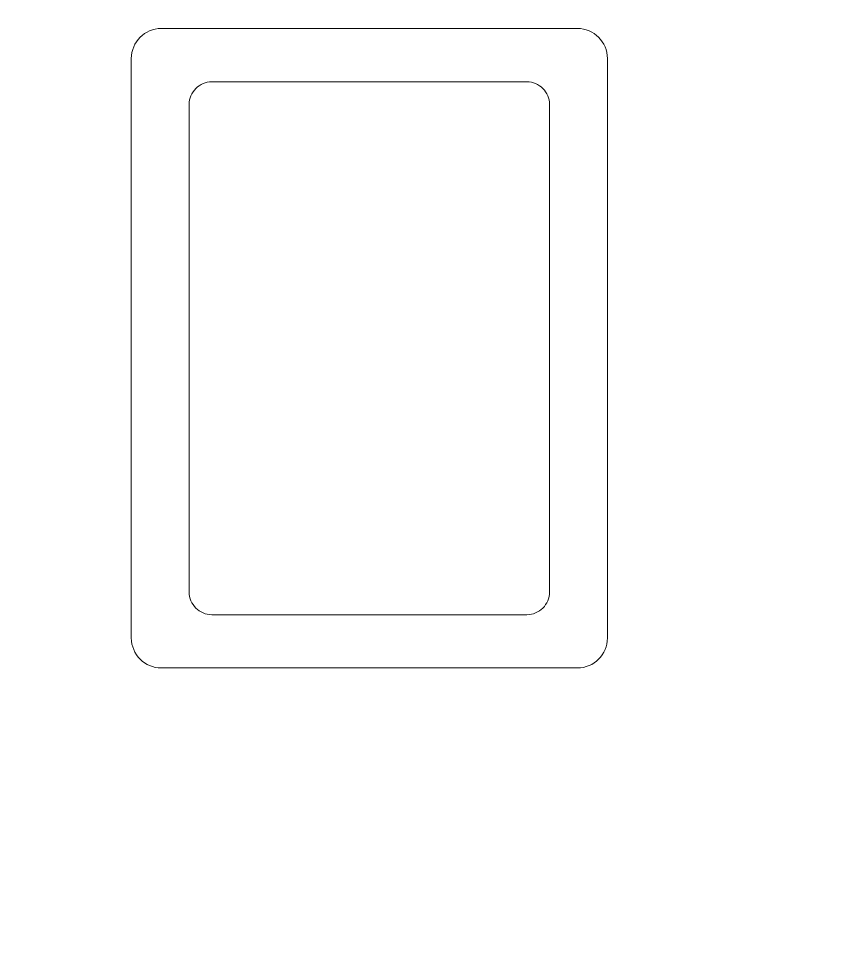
# Model space of a CAD drawing. Header units: millimetres. Extents: x -580 to 580, y -723 to 723.
# Drawn here: x -316.7 to -225.6, y -82.9 to 19.7 of the extents above; entities that cross this region are included whole.
import ezdxf

# ---------------------------------------------------------------- set-up
doc = ezdxf.new("R2010")
doc.units = ezdxf.units.MM
doc.header["$MEASUREMENT"] = 0
doc.layers.add('Camada 1', color=7, linetype='Continuous')

msp = doc.modelspace()

# ---------------------------------------------------------------- linework, layer by layer
at = {"layer": 'Camada 1', "color": 250, "lineweight": 9}
for points, knots in [([(-391.7318, 108.5429), (-391.7318, 108.5429), (-130.7705, 108.5429), (-130.7705, 108.5429), (-130.7705, 108.5429), (-130.7705, 108.5429), (-130.7705, -65.8385), (-130.7705, -65.8385), (-130.7705, -65.8385), (-130.7705, -65.8385), (-161.5013, -65.8385), (-161.5013, -65.8385), (-161.5013, -65.8385), (-161.5013, -65.8385), (-161.5013, 75.3731), (-161.5013, 75.3731), (-161.5013, 75.3731), (-161.5013, 75.3731), (-322.468, 75.3731), (-322.468, 75.3731), (-322.468, 75.3731), (-322.468, 75.3731), (-322.468, -64.8635), (-322.468, -64.8635), (-322.468, -64.8635), (-322.468, -64.8635), (-342.2232, -64.8635), (-342.2232, -64.8635), (-342.2232, -64.8635), (-342.2232, -64.8635), (-342.2232, -82.9101), (-342.2232, -82.9101), (-342.2232, -82.9101), (-342.2232, -82.9101), (-391.7318, -82.9101), (-391.7318, -82.9101), (-391.7318, -82.9101), (-391.7318, -82.9101), (-391.7318, 108.5429), (-391.7318, 108.5429), (-391.7318, 108.5429), (-391.7318, 108.5429), (-391.7318, 108.5429), (-391.7318, 108.5429)], [0, 0, 0, 0, 0.08333333, 0.08333333, 0.08333333, 0.08333333, 0.16666667, 0.16666667, 0.16666667, 0.16666667, 0.25, 0.25, 0.25, 0.25, 0.33333333, 0.33333333, 0.33333333, 0.33333333, 0.41666667, 0.41666667, 0.41666667, 0.41666667, 0.5, 0.5, 0.5, 0.5, 0.58333333, 0.58333333, 0.58333333, 0.58333333, 0.66666667, 0.66666667, 0.66666667, 0.66666667, 0.75, 0.75, 0.75, 0.75, 0.83333333, 0.83333333, 0.83333333, 0.83333333, 1, 1, 1, 1]), ([(-300.8693, 18.6157), (-300.8693, 18.6157), (-254.8262, 18.6157), (-254.8262, 18.6157), (-254.8262, 18.6157), (-254.8262, 18.6157), (-254.488, 18.5986), (-254.488, 18.5986), (-254.488, 18.5986), (-254.488, 18.5986), (-254.1595, 18.548), (-254.1595, 18.548), (-254.1595, 18.548), (-254.1595, 18.548), (-253.8422, 18.4659), (-253.8422, 18.4659), (-253.8422, 18.4659), (-253.8422, 18.4659), (-253.5377, 18.3539), (-253.5377, 18.3539), (-253.5377, 18.3539), (-253.5377, 18.3539), (-253.2477, 18.2137), (-253.2477, 18.2137), (-253.2477, 18.2137), (-253.2477, 18.2137), (-252.9741, 18.0471), (-252.9741, 18.0471), (-252.9741, 18.0471), (-252.9741, 18.0471), (-252.7184, 17.8555), (-252.7184, 17.8555), (-252.7184, 17.8555), (-252.7184, 17.8555), (-252.4825, 17.6409), (-252.4825, 17.6409), (-252.4825, 17.6409), (-252.4825, 17.6409), (-252.2679, 17.405), (-252.2679, 17.405), (-252.2679, 17.405), (-252.2679, 17.405), (-252.0765, 17.1493), (-252.0765, 17.1493), (-252.0765, 17.1493), (-252.0765, 17.1493), (-251.9097, 16.8757), (-251.9097, 16.8757), (-251.9097, 16.8757), (-251.9097, 16.8757), (-251.7694, 16.5858), (-251.7694, 16.5858), (-251.7694, 16.5858), (-251.7694, 16.5858), (-251.6575, 16.2813), (-251.6575, 16.2813), (-251.6575, 16.2813), (-251.6575, 16.2813), (-251.5753, 15.9639), (-251.5753, 15.9639), (-251.5753, 15.9639), (-251.5753, 15.9639), (-251.5248, 15.6354), (-251.5248, 15.6354), (-251.5248, 15.6354), (-251.5248, 15.6354), (-251.5077, 15.2973), (-251.5077, 15.2973), (-251.5077, 15.2973), (-251.5077, 15.2973), (-251.5077, -48.7936), (-251.5077, -48.7936), (-251.5077, -48.7936), (-251.5077, -48.7936), (-251.5248, -49.1316), (-251.5248, -49.1316), (-251.5248, -49.1316), (-251.5248, -49.1316), (-251.5753, -49.4602), (-251.5753, -49.4602), (-251.5753, -49.4602), (-251.5753, -49.4602), (-251.6575, -49.7775), (-251.6575, -49.7775), (-251.6575, -49.7775), (-251.6575, -49.7775), (-251.7694, -50.0821), (-251.7694, -50.0821), (-251.7694, -50.0821), (-251.7694, -50.0821), (-251.9097, -50.372), (-251.9097, -50.372), (-251.9097, -50.372), (-251.9097, -50.372), (-252.0765, -50.6456), (-252.0765, -50.6456), (-252.0765, -50.6456), (-252.0765, -50.6456), (-252.2679, -50.9013), (-252.2679, -50.9013), (-252.2679, -50.9013), (-252.2679, -50.9013), (-252.4825, -51.1373), (-252.4825, -51.1373), (-252.4825, -51.1373), (-252.4825, -51.1373), (-252.7184, -51.3518), (-252.7184, -51.3518), (-252.7184, -51.3518), (-252.7184, -51.3518), (-252.9741, -51.5434), (-252.9741, -51.5434), (-252.9741, -51.5434), (-252.9741, -51.5434), (-253.2477, -51.71), (-253.2477, -51.71), (-253.2477, -51.71), (-253.2477, -51.71), (-253.5377, -51.8502), (-253.5377, -51.8502), (-253.5377, -51.8502), (-253.5377, -51.8502), (-253.8422, -51.9622), (-253.8422, -51.9622), (-253.8422, -51.9622), (-253.8422, -51.9622), (-254.1595, -52.0443), (-254.1595, -52.0443), (-254.1595, -52.0443), (-254.1595, -52.0443), (-254.488, -52.0948), (-254.488, -52.0948), (-254.488, -52.0948), (-254.488, -52.0948), (-254.8262, -52.112), (-254.8262, -52.112), (-254.8262, -52.112), (-254.8262, -52.112), (-300.8693, -52.112), (-300.8693, -52.112), (-300.8693, -52.112), (-300.8693, -52.112), (-301.2072, -52.0948), (-301.2072, -52.0948), (-301.2072, -52.0948), (-301.2072, -52.0948), (-301.5358, -52.0443), (-301.5358, -52.0443), (-301.5358, -52.0443), (-301.5358, -52.0443), (-301.8532, -51.9622), (-301.8532, -51.9622), (-301.8532, -51.9622), (-301.8532, -51.9622), (-302.1577, -51.8502), (-302.1577, -51.8502), (-302.1577, -51.8502), (-302.1577, -51.8502), (-302.4476, -51.71), (-302.4476, -51.71), (-302.4476, -51.71), (-302.4476, -51.71), (-302.7212, -51.5434), (-302.7212, -51.5434), (-302.7212, -51.5434), (-302.7212, -51.5434), (-302.9769, -51.3518), (-302.9769, -51.3518), (-302.9769, -51.3518), (-302.9769, -51.3518), (-303.2129, -51.1373), (-303.2129, -51.1373), (-303.2129, -51.1373), (-303.2129, -51.1373), (-303.4274, -50.9013), (-303.4274, -50.9013), (-303.4274, -50.9013), (-303.4274, -50.9013), (-303.619, -50.6456), (-303.619, -50.6456), (-303.619, -50.6456), (-303.619, -50.6456), (-303.7855, -50.372), (-303.7855, -50.372), (-303.7855, -50.372), (-303.7855, -50.372), (-303.9258, -50.0821), (-303.9258, -50.0821), (-303.9258, -50.0821), (-303.9258, -50.0821), (-304.0378, -49.7775), (-304.0378, -49.7775), (-304.0378, -49.7775), (-304.0378, -49.7775), (-304.1199, -49.4602), (-304.1199, -49.4602), (-304.1199, -49.4602), (-304.1199, -49.4602), (-304.1705, -49.1316), (-304.1705, -49.1316), (-304.1705, -49.1316), (-304.1705, -49.1316), (-304.1877, -48.7936), (-304.1877, -48.7936), (-304.1877, -48.7936), (-304.1877, -48.7936), (-304.1877, 15.2973), (-304.1877, 15.2973), (-304.1877, 15.2973), (-304.1877, 15.2973), (-304.1705, 15.6354), (-304.1705, 15.6354), (-304.1705, 15.6354), (-304.1705, 15.6354), (-304.1199, 15.9639), (-304.1199, 15.9639), (-304.1199, 15.9639), (-304.1199, 15.9639), (-304.0378, 16.2813), (-304.0378, 16.2813), (-304.0378, 16.2813), (-304.0378, 16.2813), (-303.9258, 16.5858), (-303.9258, 16.5858), (-303.9258, 16.5858), (-303.9258, 16.5858), (-303.7855, 16.8757), (-303.7855, 16.8757), (-303.7855, 16.8757), (-303.7855, 16.8757), (-303.619, 17.1493), (-303.619, 17.1493), (-303.619, 17.1493), (-303.619, 17.1493), (-303.4274, 17.405), (-303.4274, 17.405), (-303.4274, 17.405), (-303.4274, 17.405), (-303.2129, 17.6409), (-303.2129, 17.6409), (-303.2129, 17.6409), (-303.2129, 17.6409), (-302.9769, 17.8555), (-302.9769, 17.8555), (-302.9769, 17.8555), (-302.9769, 17.8555), (-302.7212, 18.0471), (-302.7212, 18.0471), (-302.7212, 18.0471), (-302.7212, 18.0471), (-302.4476, 18.2137), (-302.4476, 18.2137), (-302.4476, 18.2137), (-302.4476, 18.2137), (-302.1577, 18.3539), (-302.1577, 18.3539), (-302.1577, 18.3539), (-302.1577, 18.3539), (-301.8532, 18.4659), (-301.8532, 18.4659), (-301.8532, 18.4659), (-301.8532, 18.4659), (-301.5358, 18.548), (-301.5358, 18.548), (-301.5358, 18.548), (-301.5358, 18.548), (-301.2072, 18.5986), (-301.2072, 18.5986), (-301.2072, 18.5986), (-301.2072, 18.5986), (-300.8693, 18.6157), (-300.8693, 18.6157), (-300.8693, 18.6157), (-300.8693, 18.6157), (-300.8693, 18.6157), (-300.8693, 18.6157)], [0, 0, 0, 0, 0.01428571, 0.01428571, 0.01428571, 0.01428571, 0.02857143, 0.02857143, 0.02857143, 0.02857143, 0.04285714, 0.04285714, 0.04285714, 0.04285714, 0.05714286, 0.05714286, 0.05714286, 0.05714286, 0.07142857, 0.07142857, 0.07142857, 0.07142857, 0.08571429, 0.08571429, 0.08571429, 0.08571429, 0.1, 0.1, 0.1, 0.1, 0.11428571, 0.11428571, 0.11428571, 0.11428571, 0.12857143, 0.12857143, 0.12857143, 0.12857143, 0.14285714, 0.14285714, 0.14285714, 0.14285714, 0.15714286, 0.15714286, 0.15714286, 0.15714286, 0.17142857, 0.17142857, 0.17142857, 0.17142857, 0.18571429, 0.18571429, 0.18571429, 0.18571429, 0.2, 0.2, 0.2, 0.2, 0.21428571, 0.21428571, 0.21428571, 0.21428571, 0.22857143, 0.22857143, 0.22857143, 0.22857143, 0.24285714, 0.24285714, 0.24285714, 0.24285714, 0.25714286, 0.25714286, 0.25714286, 0.25714286, 0.27142857, 0.27142857, 0.27142857, 0.27142857, 0.28571429, 0.28571429, 0.28571429, 0.28571429, 0.3, 0.3, 0.3, 0.3, 0.31428571, 0.31428571, 0.31428571, 0.31428571, 0.32857143, 0.32857143, 0.32857143, 0.32857143, 0.34285714, 0.34285714, 0.34285714, 0.34285714, 0.35714286, 0.35714286, 0.35714286, 0.35714286, 0.37142857, 0.37142857, 0.37142857, 0.37142857, 0.38571429, 0.38571429, 0.38571429, 0.38571429, 0.4, 0.4, 0.4, 0.4, 0.41428571, 0.41428571, 0.41428571, 0.41428571, 0.42857143, 0.42857143, 0.42857143, 0.42857143, 0.44285714, 0.44285714, 0.44285714, 0.44285714, 0.45714286, 0.45714286, 0.45714286, 0.45714286, 0.47142857, 0.47142857, 0.47142857, 0.47142857, 0.48571429, 0.48571429, 0.48571429, 0.48571429, 0.5, 0.5, 0.5, 0.5, 0.51428571, 0.51428571, 0.51428571, 0.51428571, 0.52857143, 0.52857143, 0.52857143, 0.52857143, 0.54285714, 0.54285714, 0.54285714, 0.54285714, 0.55714286, 0.55714286, 0.55714286, 0.55714286, 0.57142857, 0.57142857, 0.57142857, 0.57142857, 0.58571429, 0.58571429, 0.58571429, 0.58571429, 0.6, 0.6, 0.6, 0.6, 0.61428571, 0.61428571, 0.61428571, 0.61428571, 0.62857143, 0.62857143, 0.62857143, 0.62857143, 0.64285714, 0.64285714, 0.64285714, 0.64285714, 0.65714286, 0.65714286, 0.65714286, 0.65714286, 0.67142857, 0.67142857, 0.67142857, 0.67142857, 0.68571429, 0.68571429, 0.68571429, 0.68571429, 0.7, 0.7, 0.7, 0.7, 0.71428571, 0.71428571, 0.71428571, 0.71428571, 0.72857143, 0.72857143, 0.72857143, 0.72857143, 0.74285714, 0.74285714, 0.74285714, 0.74285714, 0.75714286, 0.75714286, 0.75714286, 0.75714286, 0.77142857, 0.77142857, 0.77142857, 0.77142857, 0.78571429, 0.78571429, 0.78571429, 0.78571429, 0.8, 0.8, 0.8, 0.8, 0.81428571, 0.81428571, 0.81428571, 0.81428571, 0.82857143, 0.82857143, 0.82857143, 0.82857143, 0.84285714, 0.84285714, 0.84285714, 0.84285714, 0.85714286, 0.85714286, 0.85714286, 0.85714286, 0.87142857, 0.87142857, 0.87142857, 0.87142857, 0.88571429, 0.88571429, 0.88571429, 0.88571429, 0.9, 0.9, 0.9, 0.9, 0.91428571, 0.91428571, 0.91428571, 0.91428571, 0.92857143, 0.92857143, 0.92857143, 0.92857143, 0.94285714, 0.94285714, 0.94285714, 0.94285714, 0.95714286, 0.95714286, 0.95714286, 0.95714286, 0.97142857, 0.97142857, 0.97142857, 0.97142857, 1, 1, 1, 1])]:
    msp.add_open_spline(points, degree=3, knots=knots, dxfattribs=at)
at = {"layer": 'Camada 1', "color": 240, "lineweight": 9}
msp.add_open_spline([(-295.2739, 12.7222), (-295.2739, 12.7222), (-260.421, 12.7222), (-260.421, 12.7222), (-260.421, 12.7222), (-260.421, 12.7222), (-260.1651, 12.7092), (-260.1651, 12.7092), (-260.1651, 12.7092), (-260.1651, 12.7092), (-259.9164, 12.6709), (-259.9164, 12.6709), (-259.9164, 12.6709), (-259.9164, 12.6709), (-259.6762, 12.6088), (-259.6762, 12.6088), (-259.6762, 12.6088), (-259.6762, 12.6088), (-259.4457, 12.5241), (-259.4457, 12.5241), (-259.4457, 12.5241), (-259.4457, 12.5241), (-259.2263, 12.418), (-259.2263, 12.418), (-259.2263, 12.418), (-259.2263, 12.418), (-259.0191, 12.2919), (-259.0191, 12.2919), (-259.0191, 12.2919), (-259.0191, 12.2919), (-258.8256, 12.147), (-258.8256, 12.147), (-258.8256, 12.147), (-258.8256, 12.147), (-258.6471, 11.9846), (-258.6471, 11.9846), (-258.6471, 11.9846), (-258.6471, 11.9846), (-258.4847, 11.806), (-258.4847, 11.806), (-258.4847, 11.806), (-258.4847, 11.806), (-258.3399, 11.6125), (-258.3399, 11.6125), (-258.3399, 11.6125), (-258.3399, 11.6125), (-258.2137, 11.4054), (-258.2137, 11.4054), (-258.2137, 11.4054), (-258.2137, 11.4054), (-258.1075, 11.186), (-258.1075, 11.186), (-258.1075, 11.186), (-258.1075, 11.186), (-258.0229, 10.9555), (-258.0229, 10.9555), (-258.0229, 10.9555), (-258.0229, 10.9555), (-257.9608, 10.7153), (-257.9608, 10.7153), (-257.9608, 10.7153), (-257.9608, 10.7153), (-257.9225, 10.4666), (-257.9225, 10.4666), (-257.9225, 10.4666), (-257.9225, 10.4666), (-257.9094, 10.2107), (-257.9094, 10.2107), (-257.9094, 10.2107), (-257.9094, 10.2107), (-257.9094, -43.7065), (-257.9094, -43.7065), (-257.9094, -43.7065), (-257.9094, -43.7065), (-257.9225, -43.9622), (-257.9225, -43.9622), (-257.9225, -43.9622), (-257.9225, -43.9622), (-257.9608, -44.211), (-257.9608, -44.211), (-257.9608, -44.211), (-257.9608, -44.211), (-258.0229, -44.451), (-258.0229, -44.451), (-258.0229, -44.451), (-258.0229, -44.451), (-258.1075, -44.6815), (-258.1075, -44.6815), (-258.1075, -44.6815), (-258.1075, -44.6815), (-258.2137, -44.9009), (-258.2137, -44.9009), (-258.2137, -44.9009), (-258.2137, -44.9009), (-258.3399, -45.108), (-258.3399, -45.108), (-258.3399, -45.108), (-258.3399, -45.108), (-258.4847, -45.3014), (-258.4847, -45.3014), (-258.4847, -45.3014), (-258.4847, -45.3014), (-258.6471, -45.4801), (-258.6471, -45.4801), (-258.6471, -45.4801), (-258.6471, -45.4801), (-258.8256, -45.6425), (-258.8256, -45.6425), (-258.8256, -45.6425), (-258.8256, -45.6425), (-259.0191, -45.7874), (-259.0191, -45.7874), (-259.0191, -45.7874), (-259.0191, -45.7874), (-259.2263, -45.9136), (-259.2263, -45.9136), (-259.2263, -45.9136), (-259.2263, -45.9136), (-259.4457, -46.0198), (-259.4457, -46.0198), (-259.4457, -46.0198), (-259.4457, -46.0198), (-259.6762, -46.1045), (-259.6762, -46.1045), (-259.6762, -46.1045), (-259.6762, -46.1045), (-259.9164, -46.1666), (-259.9164, -46.1666), (-259.9164, -46.1666), (-259.9164, -46.1666), (-260.1651, -46.2049), (-260.1651, -46.2049), (-260.1651, -46.2049), (-260.1651, -46.2049), (-260.421, -46.218), (-260.421, -46.218), (-260.421, -46.218), (-260.421, -46.218), (-295.2739, -46.218), (-295.2739, -46.218), (-295.2739, -46.218), (-295.2739, -46.218), (-295.5297, -46.2049), (-295.5297, -46.2049), (-295.5297, -46.2049), (-295.5297, -46.2049), (-295.7783, -46.1666), (-295.7783, -46.1666), (-295.7783, -46.1666), (-295.7783, -46.1666), (-296.0187, -46.1045), (-296.0187, -46.1045), (-296.0187, -46.1045), (-296.0187, -46.1045), (-296.2491, -46.0198), (-296.2491, -46.0198), (-296.2491, -46.0198), (-296.2491, -46.0198), (-296.4685, -45.9136), (-296.4685, -45.9136), (-296.4685, -45.9136), (-296.4685, -45.9136), (-296.6756, -45.7874), (-296.6756, -45.7874), (-296.6756, -45.7874), (-296.6756, -45.7874), (-296.869, -45.6425), (-296.869, -45.6425), (-296.869, -45.6425), (-296.869, -45.6425), (-297.0476, -45.4801), (-297.0476, -45.4801), (-297.0476, -45.4801), (-297.0476, -45.4801), (-297.2101, -45.3014), (-297.2101, -45.3014), (-297.2101, -45.3014), (-297.2101, -45.3014), (-297.355, -45.108), (-297.355, -45.108), (-297.355, -45.108), (-297.355, -45.108), (-297.4811, -44.9009), (-297.4811, -44.9009), (-297.4811, -44.9009), (-297.4811, -44.9009), (-297.5872, -44.6815), (-297.5872, -44.6815), (-297.5872, -44.6815), (-297.5872, -44.6815), (-297.672, -44.451), (-297.672, -44.451), (-297.672, -44.451), (-297.672, -44.451), (-297.734, -44.211), (-297.734, -44.211), (-297.734, -44.211), (-297.734, -44.211), (-297.7723, -43.9622), (-297.7723, -43.9622), (-297.7723, -43.9622), (-297.7723, -43.9622), (-297.7853, -43.7065), (-297.7853, -43.7065), (-297.7853, -43.7065), (-297.7853, -43.7065), (-297.7853, 10.2107), (-297.7853, 10.2107), (-297.7853, 10.2107), (-297.7853, 10.2107), (-297.7723, 10.4666), (-297.7723, 10.4666), (-297.7723, 10.4666), (-297.7723, 10.4666), (-297.734, 10.7153), (-297.734, 10.7153), (-297.734, 10.7153), (-297.734, 10.7153), (-297.672, 10.9555), (-297.672, 10.9555), (-297.672, 10.9555), (-297.672, 10.9555), (-297.5872, 11.186), (-297.5872, 11.186), (-297.5872, 11.186), (-297.5872, 11.186), (-297.4811, 11.4054), (-297.4811, 11.4054), (-297.4811, 11.4054), (-297.4811, 11.4054), (-297.355, 11.6125), (-297.355, 11.6125), (-297.355, 11.6125), (-297.355, 11.6125), (-297.2101, 11.806), (-297.2101, 11.806), (-297.2101, 11.806), (-297.2101, 11.806), (-297.0476, 11.9846), (-297.0476, 11.9846), (-297.0476, 11.9846), (-297.0476, 11.9846), (-296.869, 12.147), (-296.869, 12.147), (-296.869, 12.147), (-296.869, 12.147), (-296.6756, 12.2919), (-296.6756, 12.2919), (-296.6756, 12.2919), (-296.6756, 12.2919), (-296.4685, 12.418), (-296.4685, 12.418), (-296.4685, 12.418), (-296.4685, 12.418), (-296.2491, 12.5241), (-296.2491, 12.5241), (-296.2491, 12.5241), (-296.2491, 12.5241), (-296.0187, 12.6088), (-296.0187, 12.6088), (-296.0187, 12.6088), (-296.0187, 12.6088), (-295.7783, 12.6709), (-295.7783, 12.6709), (-295.7783, 12.6709), (-295.7783, 12.6709), (-295.5297, 12.7092), (-295.5297, 12.7092), (-295.5297, 12.7092), (-295.5297, 12.7092), (-295.2739, 12.7222), (-295.2739, 12.7222), (-295.2739, 12.7222), (-295.2739, 12.7222), (-295.2739, 12.7222), (-295.2739, 12.7222)], degree=3, knots=[0, 0, 0, 0, 0.01428571, 0.01428571, 0.01428571, 0.01428571, 0.02857143, 0.02857143, 0.02857143, 0.02857143, 0.04285714, 0.04285714, 0.04285714, 0.04285714, 0.05714286, 0.05714286, 0.05714286, 0.05714286, 0.07142857, 0.07142857, 0.07142857, 0.07142857, 0.08571429, 0.08571429, 0.08571429, 0.08571429, 0.1, 0.1, 0.1, 0.1, 0.11428571, 0.11428571, 0.11428571, 0.11428571, 0.12857143, 0.12857143, 0.12857143, 0.12857143, 0.14285714, 0.14285714, 0.14285714, 0.14285714, 0.15714286, 0.15714286, 0.15714286, 0.15714286, 0.17142857, 0.17142857, 0.17142857, 0.17142857, 0.18571429, 0.18571429, 0.18571429, 0.18571429, 0.2, 0.2, 0.2, 0.2, 0.21428571, 0.21428571, 0.21428571, 0.21428571, 0.22857143, 0.22857143, 0.22857143, 0.22857143, 0.24285714, 0.24285714, 0.24285714, 0.24285714, 0.25714286, 0.25714286, 0.25714286, 0.25714286, 0.27142857, 0.27142857, 0.27142857, 0.27142857, 0.28571429, 0.28571429, 0.28571429, 0.28571429, 0.3, 0.3, 0.3, 0.3, 0.31428571, 0.31428571, 0.31428571, 0.31428571, 0.32857143, 0.32857143, 0.32857143, 0.32857143, 0.34285714, 0.34285714, 0.34285714, 0.34285714, 0.35714286, 0.35714286, 0.35714286, 0.35714286, 0.37142857, 0.37142857, 0.37142857, 0.37142857, 0.38571429, 0.38571429, 0.38571429, 0.38571429, 0.4, 0.4, 0.4, 0.4, 0.41428571, 0.41428571, 0.41428571, 0.41428571, 0.42857143, 0.42857143, 0.42857143, 0.42857143, 0.44285714, 0.44285714, 0.44285714, 0.44285714, 0.45714286, 0.45714286, 0.45714286, 0.45714286, 0.47142857, 0.47142857, 0.47142857, 0.47142857, 0.48571429, 0.48571429, 0.48571429, 0.48571429, 0.5, 0.5, 0.5, 0.5, 0.51428571, 0.51428571, 0.51428571, 0.51428571, 0.52857143, 0.52857143, 0.52857143, 0.52857143, 0.54285714, 0.54285714, 0.54285714, 0.54285714, 0.55714286, 0.55714286, 0.55714286, 0.55714286, 0.57142857, 0.57142857, 0.57142857, 0.57142857, 0.58571429, 0.58571429, 0.58571429, 0.58571429, 0.6, 0.6, 0.6, 0.6, 0.61428571, 0.61428571, 0.61428571, 0.61428571, 0.62857143, 0.62857143, 0.62857143, 0.62857143, 0.64285714, 0.64285714, 0.64285714, 0.64285714, 0.65714286, 0.65714286, 0.65714286, 0.65714286, 0.67142857, 0.67142857, 0.67142857, 0.67142857, 0.68571429, 0.68571429, 0.68571429, 0.68571429, 0.7, 0.7, 0.7, 0.7, 0.71428571, 0.71428571, 0.71428571, 0.71428571, 0.72857143, 0.72857143, 0.72857143, 0.72857143, 0.74285714, 0.74285714, 0.74285714, 0.74285714, 0.75714286, 0.75714286, 0.75714286, 0.75714286, 0.77142857, 0.77142857, 0.77142857, 0.77142857, 0.78571429, 0.78571429, 0.78571429, 0.78571429, 0.8, 0.8, 0.8, 0.8, 0.81428571, 0.81428571, 0.81428571, 0.81428571, 0.82857143, 0.82857143, 0.82857143, 0.82857143, 0.84285714, 0.84285714, 0.84285714, 0.84285714, 0.85714286, 0.85714286, 0.85714286, 0.85714286, 0.87142857, 0.87142857, 0.87142857, 0.87142857, 0.88571429, 0.88571429, 0.88571429, 0.88571429, 0.9, 0.9, 0.9, 0.9, 0.91428571, 0.91428571, 0.91428571, 0.91428571, 0.92857143, 0.92857143, 0.92857143, 0.92857143, 0.94285714, 0.94285714, 0.94285714, 0.94285714, 0.95714286, 0.95714286, 0.95714286, 0.95714286, 0.97142857, 0.97142857, 0.97142857, 0.97142857, 1, 1, 1, 1], dxfattribs=at)

doc.saveas('drawing.dxf')
